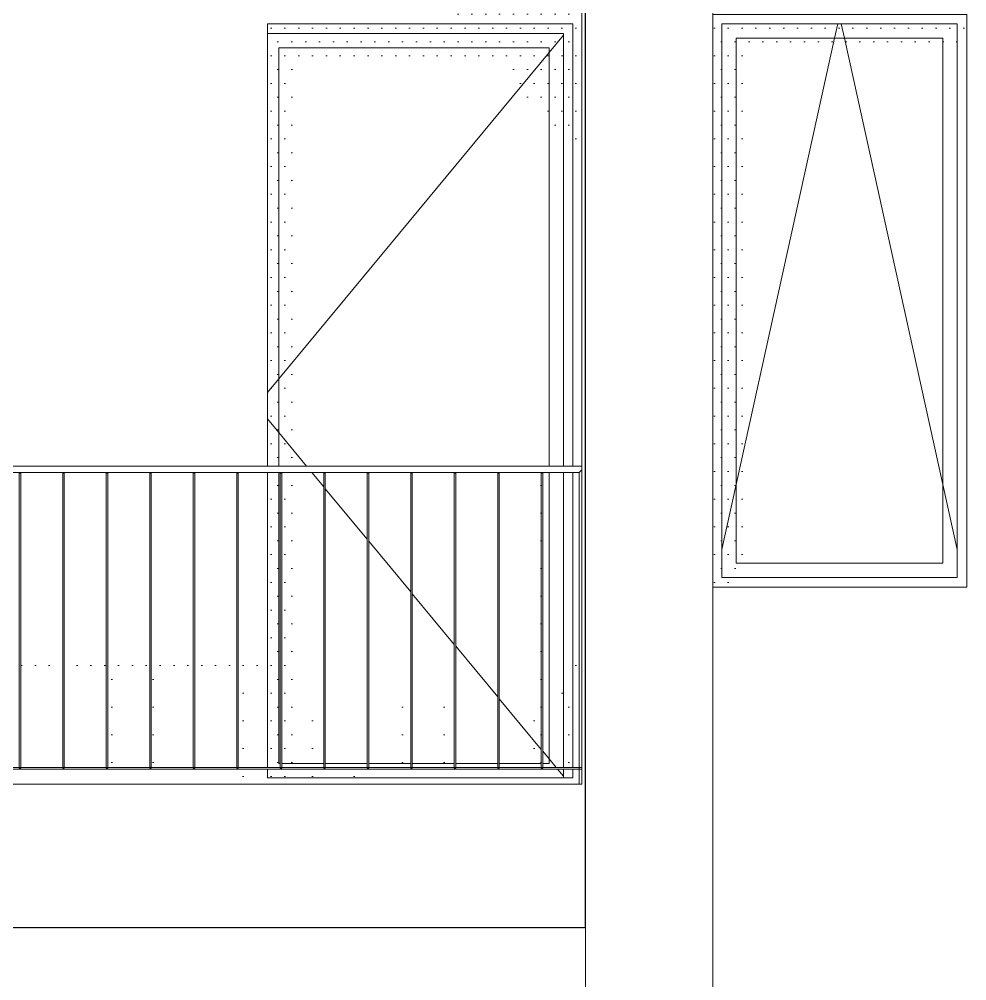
# Model space of a CAD drawing. Header units: metres. Extents: x -111189 to -108577, y -72951 to -72647.
# Drawn here: x -108786.121 to -108783.142, y -72938.883 to -72935.86 of the extents above; entities that cross this region are included whole.
import ezdxf

# ---------------------------------------------------------------- set-up
doc = ezdxf.new("R2010")
doc.units = ezdxf.units.M
doc.header["$MEASUREMENT"] = 0
for name, color, linetype in [('03 - LAJES', 7, 'Continuous'), ('05 - PAREDES..35', 7, 'Continuous'), ('06 - ESCADAS _ GUARDAS', 7, 'Continuous'), ('06 - FORRA', 7, 'Continuous')]:
    doc.layers.add(name, color=color, linetype=linetype)
pattern_1 = [(360, (-108945.28672, -72941.59482), (0.021783658, 0.043567315), [0, -0.043567315])]

# ---------------------------------------------------------------- blocks, each defined once
blk = doc.blocks.new('Corte Elem_1871_1', base_point=(-108945.2867, -72941.5948))
at = {"layer": '05 - PAREDES..35', "linetype": 'Continuous', "lineweight": 13}
h = blk.add_hatch(dxfattribs=at)
h.set_pattern_fill('DOTS_0001', color=251, style=0, pattern_type=2)
h.set_pattern_definition(pattern_1)
h.paths.add_polyline_path([(-108788.652, -72938.7148), (-108788.652, -72940.9948), (-108788.6474, -72940.9948), (-108788.6474, -72940.8979), (-108788.5595, -72940.9948), (-108788.2611, -72940.9948), (-108788.2611, -72940.7889), (-108788.2727, -72940.776), (-108788.2368, -72940.776), (-108788.0385, -72940.9948), (-108787.8525, -72940.9948), (-108788.4052, -72940.385), (-108788.4552, -72940.385), (-108788.4552, -72940.535), (-108788.4193, -72940.5746), (-108788.6474, -72940.5746), (-108788.6474, -72938.72), (-108784.3406, -72938.72), (-108784.3406, -72938.5948), (-108784.342, -72938.5948), (-108784.342, -72938.7148)])
h.paths.add_polyline_path([(-108788.5719, -72940.776), (-108788.481, -72940.776), (-108788.481, -72940.8763)], flags=0)
h = blk.add_hatch(dxfattribs=at)
h.set_pattern_fill('DOTS_0001', color=251, style=0, pattern_type=2)
h.set_pattern_definition(pattern_1)
h.paths.add_polyline_path([(-108783.9406, -72939.1948), (-108783.9359, -72939.1948), (-108783.9359, -72938.5948), (-108783.9406, -72938.5948)])
at = {"layer": '05 - PAREDES..35', "color": 7, "linetype": 'Continuous', "lineweight": 13}
blk.add_line((-108784.342, -72938.5948), (-108784.3406, -72938.5948), dxfattribs=at)
blk = doc.blocks.new('Corte Elem_1872_1', base_point=(-108945.2867, -72941.5948))
at = {"layer": '03 - LAJES', "linetype": 'Continuous', "lineweight": 13}
h = blk.add_hatch(dxfattribs=at)
h.set_pattern_fill('DOTS_0001', color=251, style=0, pattern_type=2)
h.set_pattern_definition(pattern_1)
h.paths.add_polyline_path([(-108783.9406, -72938.5948), (-108783.9359, -72938.5948), (-108783.9359, -72938.3948), (-108783.9406, -72938.3948)])
blk = doc.blocks.new('Corte Elem_1873_1', base_point=(-108945.2867, -72941.5948))
at = {"layer": '05 - PAREDES..35', "linetype": 'Continuous', "lineweight": 13}
h = blk.add_hatch(dxfattribs=at)
h.set_pattern_fill('DOTS_0001', color=251, style=0, pattern_type=2)
h.set_pattern_definition(pattern_1)
h.paths.add_polyline_path([(-108783.9406, -72938.3948), (-108783.9359, -72938.3948), (-108783.9359, -72937.6448), (-108783.9406, -72937.6448)])
blk = doc.blocks.new('Corte Elem_1874_1', base_point=(-108945.2867, -72941.5948))
at = {"layer": '05 - PAREDES..35', "linetype": 'Continuous', "lineweight": 13}
h = blk.add_hatch(dxfattribs=at)
h.set_pattern_fill('DOTS_0001', color=251, style=0, pattern_type=2)
h.set_pattern_definition(pattern_1)
h.paths.add_polyline_path([(-108786.116, -72937.8771), (-108786.116, -72937.9074), (-108786.1132, -72937.9074), (-108786.1132, -72938.2123), (-108786.0988, -72938.2123), (-108786.0988, -72937.9099), (-108786.1011, -72937.9074), (-108785.9843, -72937.9074), (-108785.9843, -72937.8771)])
h = blk.add_hatch(dxfattribs=at)
h.set_pattern_fill('DOTS_0001', color=251, style=0, pattern_type=2)
h.set_pattern_definition(pattern_1)
h.paths.add_polyline_path([(-108785.9793, -72937.8771), (-108785.9793, -72937.9074), (-108785.9764, -72937.9074), (-108785.9764, -72938.2123), (-108785.9621, -72938.2123), (-108785.9621, -72937.9099), (-108785.9643, -72937.9074), (-108785.8475, -72937.9074), (-108785.8475, -72937.8771)])
h = blk.add_hatch(dxfattribs=at)
h.set_pattern_fill('DOTS_0001', color=251, style=0, pattern_type=2)
h.set_pattern_definition(pattern_1)
h.paths.add_polyline_path([(-108785.8425, -72937.8771), (-108785.8425, -72937.9074), (-108785.8396, -72937.9074), (-108785.8396, -72938.2123), (-108785.8253, -72938.2123), (-108785.8253, -72937.9099), (-108785.8276, -72937.9074), (-108785.7107, -72937.9074), (-108785.7107, -72937.8771)])
h = blk.add_hatch(dxfattribs=at)
h.set_pattern_fill('DOTS_0001', color=251, style=0, pattern_type=2)
h.set_pattern_definition(pattern_1)
h.paths.add_polyline_path([(-108785.7057, -72937.8771), (-108785.7057, -72937.9074), (-108785.7029, -72937.9074), (-108785.7029, -72938.2123), (-108785.6885, -72938.2123), (-108785.6885, -72937.9099), (-108785.6908, -72937.9074), (-108785.574, -72937.9074), (-108785.574, -72937.8771)])
h = blk.add_hatch(dxfattribs=at)
h.set_pattern_fill('DOTS_0001', color=251, style=0, pattern_type=2)
h.set_pattern_definition(pattern_1)
h.paths.add_polyline_path([(-108785.569, -72937.9074), (-108785.5661, -72937.9074), (-108785.5661, -72938.2123), (-108785.5518, -72938.2123), (-108785.5518, -72937.9099), (-108785.5541, -72937.9074), (-108785.4372, -72937.9074), (-108785.4372, -72937.8771), (-108785.569, -72937.8771)])
h = blk.add_hatch(dxfattribs=at)
h.set_pattern_fill('DOTS_0001', color=251, style=0, pattern_type=2)
h.set_pattern_definition(pattern_1)
h.paths.add_polyline_path([(-108785.3406, -72937.8771), (-108785.4322, -72937.8771), (-108785.4322, -72937.9074), (-108785.4293, -72937.9074), (-108785.4293, -72938.2123), (-108785.415, -72938.2123), (-108785.415, -72937.9099), (-108785.4173, -72937.9074), (-108785.3406, -72937.9074)])
h = blk.add_hatch(dxfattribs=at)
h.set_pattern_fill('DOTS_0001', color=251, style=0, pattern_type=2)
h.set_pattern_definition(pattern_1)
h.paths.add_polyline_path([(-108786.0988, -72938.2173), (-108786.1132, -72938.2173), (-108786.1132, -72938.2648), (-108786.0988, -72938.2648)])
h = blk.add_hatch(dxfattribs=at)
h.set_pattern_fill('DOTS_0001', color=251, style=0, pattern_type=2)
h.set_pattern_definition(pattern_1)
h.paths.add_polyline_path([(-108785.9621, -72938.2173), (-108785.9764, -72938.2173), (-108785.9764, -72938.2648), (-108785.9621, -72938.2648)])
h = blk.add_hatch(dxfattribs=at)
h.set_pattern_fill('DOTS_0001', color=251, style=0, pattern_type=2)
h.set_pattern_definition(pattern_1)
h.paths.add_polyline_path([(-108785.8253, -72938.2173), (-108785.8396, -72938.2173), (-108785.8396, -72938.2648), (-108785.8253, -72938.2648)])
h = blk.add_hatch(dxfattribs=at)
h.set_pattern_fill('DOTS_0001', color=251, style=0, pattern_type=2)
h.set_pattern_definition(pattern_1)
h.paths.add_polyline_path([(-108785.7029, -72938.2648), (-108785.6885, -72938.2648), (-108785.6885, -72938.2173), (-108785.7029, -72938.2173)])
h = blk.add_hatch(dxfattribs=at)
h.set_pattern_fill('DOTS_0001', color=251, style=0, pattern_type=2)
h.set_pattern_definition(pattern_1)
h.paths.add_polyline_path([(-108785.5661, -72938.2648), (-108785.5518, -72938.2648), (-108785.5518, -72938.2173), (-108785.5661, -72938.2173)])
h = blk.add_hatch(dxfattribs=at)
h.set_pattern_fill('DOTS_0001', color=251, style=0, pattern_type=2)
h.set_pattern_definition(pattern_1)
h.paths.add_polyline_path([(-108785.415, -72938.2173), (-108785.4293, -72938.2173), (-108785.4293, -72938.2448), (-108785.415, -72938.2448)])
at = {"layer": '05 - PAREDES..35', "color": 7, "linetype": 'Continuous', "lineweight": 13}
for p, q in [((-108785.3406, -72935.8748), (-108785.3406, -72937.2648)), ((-108785.3406, -72937.2848), (-108785.3406, -72938.2123)), ((-108785.3406, -72938.2173), (-108785.3406, -72938.2448))]:
    blk.add_line(p, q, dxfattribs=at)
blk = doc.blocks.new('Corte Elem_1877_1', base_point=(-108945.2867, -72941.5948))
at = {"layer": '03 - LAJES', "linetype": 'Continuous', "lineweight": 13}
h = blk.add_hatch(dxfattribs=at)
h.set_pattern_fill('DOTS_0001', color=251, style=0, pattern_type=2)
h.set_pattern_definition(pattern_1)
h.paths.add_polyline_path([(-108785.4293, -72938.2448), (-108785.4293, -72938.2648), (-108785.415, -72938.2648), (-108785.415, -72938.2448)])
h = blk.add_hatch(dxfattribs=at)
h.set_pattern_fill('DOTS_0001', color=251, style=0, pattern_type=2)
h.set_pattern_definition(pattern_1)
h.paths.add_polyline_path([(-108785.2783, -72938.2448), (-108785.2926, -72938.2448), (-108785.2926, -72938.2648), (-108785.2783, -72938.2648)])
h = blk.add_hatch(dxfattribs=at)
h.set_pattern_fill('DOTS_0001', color=251, style=0, pattern_type=2)
h.set_pattern_definition(pattern_1)
h.paths.add_polyline_path([(-108785.1558, -72938.2648), (-108785.1415, -72938.2648), (-108785.1415, -72938.2448), (-108785.1558, -72938.2448)])
h = blk.add_hatch(dxfattribs=at)
h.set_pattern_fill('DOTS_0001', color=251, style=0, pattern_type=2)
h.set_pattern_definition(pattern_1)
h.paths.add_polyline_path([(-108785.0191, -72938.2648), (-108785.0047, -72938.2648), (-108785.0047, -72938.2448), (-108785.0191, -72938.2448)])
h = blk.add_hatch(dxfattribs=at)
h.set_pattern_fill('DOTS_0001', color=251, style=0, pattern_type=2)
h.set_pattern_definition(pattern_1)
h.paths.add_polyline_path([(-108784.868, -72938.2448), (-108784.8823, -72938.2448), (-108784.8823, -72938.2648), (-108784.868, -72938.2648)])
h = blk.add_hatch(dxfattribs=at)
h.set_pattern_fill('DOTS_0001', color=251, style=0, pattern_type=2)
h.set_pattern_definition(pattern_1)
h.paths.add_polyline_path([(-108784.7455, -72938.2648), (-108784.7312, -72938.2648), (-108784.7312, -72938.2448), (-108784.7455, -72938.2448)])
h = blk.add_hatch(dxfattribs=at)
h.set_pattern_fill('DOTS_0001', color=251, style=0, pattern_type=2)
h.set_pattern_definition(pattern_1)
h.paths.add_polyline_path([(-108784.5944, -72938.2448), (-108784.6088, -72938.2448), (-108784.6088, -72938.2648), (-108784.5944, -72938.2648)])
h = blk.add_hatch(dxfattribs=at)
h.set_pattern_fill('DOTS_0001', color=251, style=0, pattern_type=2)
h.set_pattern_definition(pattern_1)
h.paths.add_polyline_path([(-108784.472, -72938.2448), (-108784.472, -72938.2648), (-108784.4577, -72938.2648), (-108784.4577, -72938.2448)])
at = {"layer": '03 - LAJES', "color": 7, "linetype": 'Continuous', "lineweight": 13}
blk.add_line((-108785.3406, -72938.2448), (-108784.3799, -72938.2448), dxfattribs=at)
blk = doc.blocks.new('Corte Elem_1886_1', base_point=(-108945.2867, -72941.5948))
at = {"layer": '05 - PAREDES..35', "linetype": 'Continuous', "lineweight": 13}
h = blk.add_hatch(dxfattribs=at)
h.set_pattern_fill('DOTS_0001', color=251, style=0, pattern_type=2)
h.set_pattern_definition(pattern_1)
h.paths.add_polyline_path([(-108783.9406, -72935.8448), (-108783.9406, -72935.8748), (-108783.9116, -72935.8748), (-108783.1716, -72935.8748), (-108783.1416, -72935.8748), (-108783.1416, -72935.8448)])
h = blk.add_hatch(dxfattribs=at)
h.set_pattern_fill('DOTS_0001', color=251, style=0, pattern_type=2)
h.set_pattern_definition(pattern_1)
h.paths.add_polyline_path([(-108783.9406, -72937.6148), (-108783.9116, -72937.6148), (-108783.9116, -72935.8748), (-108783.9406, -72935.8748)])
h = blk.add_hatch(dxfattribs=at)
h.set_pattern_fill('DOTS_0001', color=251, style=0, pattern_type=2)
h.set_pattern_definition(pattern_1)
h.paths.add_polyline_path([(-108783.9116, -72935.8748), (-108783.9116, -72935.9198), (-108783.8666, -72935.9198), (-108783.2166, -72935.9198), (-108783.1716, -72935.9198), (-108783.1716, -72935.8748)])
h = blk.add_hatch(dxfattribs=at)
h.set_pattern_fill('DOTS_0001', color=251, style=0, pattern_type=2)
h.set_pattern_definition(pattern_1)
h.paths.add_polyline_path([(-108783.1416, -72935.8748), (-108783.1716, -72935.8748), (-108783.1716, -72935.922), (-108783.1416, -72935.922)])
h = blk.add_hatch(dxfattribs=at)
h.set_pattern_fill('DOTS_0001', color=251, style=0, pattern_type=2)
h.set_pattern_definition(pattern_1)
h.paths.add_polyline_path([(-108783.8666, -72935.9198), (-108783.9116, -72935.9198), (-108783.9116, -72937.5698), (-108783.8666, -72937.5698)])
h = blk.add_hatch(dxfattribs=at)
h.set_pattern_fill('DOTS_0001', color=251, style=0, pattern_type=2)
h.set_pattern_definition(pattern_1)
h.paths.add_polyline_path([(-108783.8666, -72935.9198), (-108783.8666, -72937.5698), (-108783.8427, -72937.5698), (-108783.8427, -72935.9477), (-108783.2166, -72935.9477), (-108783.2166, -72935.9198)])
h = blk.add_hatch(dxfattribs=at)
h.set_pattern_fill('DOTS_0001', color=251, style=0, pattern_type=2)
h.set_pattern_definition(pattern_1)
h.paths.add_polyline_path([(-108783.2166, -72935.94), (-108783.1716, -72935.94), (-108783.1716, -72935.9198), (-108783.2166, -72935.9198)])
h = blk.add_hatch(dxfattribs=at)
h.set_pattern_fill('DOTS_0001', color=251, style=0, pattern_type=2)
h.set_pattern_definition(pattern_1)
h.paths.add_polyline_path([(-108783.9116, -72937.6148), (-108783.8496, -72937.6148), (-108783.8496, -72937.5698), (-108783.9116, -72937.5698)])
h = blk.add_hatch(dxfattribs=at)
h.set_pattern_fill('DOTS_0001', color=251, style=0, pattern_type=2)
h.set_pattern_definition(pattern_1)
h.paths.add_polyline_path([(-108783.9406, -72937.6448), (-108783.866, -72937.6448), (-108783.866, -72937.6148), (-108783.9406, -72937.6148)])
at = {"layer": '05 - PAREDES..35', "color": 7, "linetype": 'Continuous', "lineweight": 13}
for p, q in [((-108783.9406, -72935.8448), (-108783.1416, -72935.8448)), ((-108783.1416, -72935.8448), (-108783.1416, -72937.6448)), ((-108783.9116, -72937.6148), (-108783.9116, -72935.8748)), ((-108783.9116, -72935.8748), (-108783.1716, -72935.8748)), ((-108783.5571, -72935.9198), (-108783.5472, -72935.8748)), ((-108783.5262, -72935.9198), (-108783.5361, -72935.8748)), ((-108783.1716, -72935.8748), (-108783.1716, -72937.6148)), ((-108783.8666, -72937.5698), (-108783.8666, -72935.9198)), ((-108783.8666, -72935.9198), (-108783.2166, -72935.9198)), ((-108783.8666, -72937.3226), (-108783.5571, -72935.9198)), ((-108783.2166, -72937.3226), (-108783.5262, -72935.9198)), ((-108783.2166, -72935.9198), (-108783.2166, -72937.5698)), ((-108783.9116, -72937.5265), (-108783.8666, -72937.3226)), ((-108783.1716, -72937.5265), (-108783.2166, -72937.3226)), ((-108783.2166, -72937.5698), (-108783.8666, -72937.5698)), ((-108783.1716, -72937.6148), (-108783.9116, -72937.6148)), ((-108783.1416, -72937.6448), (-108783.9406, -72937.6448))]:
    blk.add_line(p, q, dxfattribs=at)
blk = doc.blocks.new('Corte Elem_1953_1', base_point=(-108945.2867, -72941.5948))
at = {"layer": '03 - LAJES', "linetype": 'Continuous', "lineweight": 13}
h = blk.add_hatch(dxfattribs=at)
h.set_pattern_fill('DOTS_0001', color=251, style=0, pattern_type=2)
h.set_pattern_definition(pattern_1)
h.paths.add_polyline_path([(-108784.3406, -72938.2648), (-108784.342, -72938.2648), (-108784.342, -72938.5948), (-108784.3406, -72938.5948)])
at = {"layer": '03 - LAJES', "color": 7, "linetype": 'Continuous', "lineweight": 13}
blk.add_line((-108784.342, -72938.2648), (-108784.3406, -72938.2648), dxfattribs=at)
blk = doc.blocks.new('Corte Elem_1955_1', base_point=(-108945.2867, -72941.5948))
at = {"layer": '06 - ESCADAS _ GUARDAS', "linetype": 'Continuous', "lineweight": 13}
h = blk.add_hatch(dxfattribs=at)
h.set_pattern_fill('DOTS_0001', color=251, style=0, pattern_type=2)
h.set_pattern_definition(pattern_1)
h.paths.add_polyline_path([(-108784.3406, -72937.2648), (-108784.342, -72937.2663), (-108784.342, -72938.2648), (-108784.3406, -72938.2648)])
h = blk.add_hatch(dxfattribs=at)
h.set_pattern_fill('DOTS_0001', color=251, style=0, pattern_type=2)
h.set_pattern_definition(pattern_1)
h.paths.add_polyline_path([(-108784.352, -72938.2123), (-108784.3606, -72938.2123), (-108784.3606, -72938.2173), (-108784.352, -72938.2173)])
at = {"layer": '06 - ESCADAS _ GUARDAS', "color": 7, "linetype": 'Continuous', "lineweight": 13}
for p, q in [((-108784.3606, -72937.2848), (-108784.3606, -72938.2123)), ((-108784.3606, -72938.2123), (-108784.3606, -72938.2173)), ((-108784.3606, -72938.2173), (-108784.3606, -72938.2648))]:
    blk.add_line(p, q, dxfattribs=at)
blk = doc.blocks.new('Corte Elem_1957_1', base_point=(-108945.2867, -72941.5948))
at = {"layer": '06 - ESCADAS _ GUARDAS', "linetype": 'Continuous', "lineweight": 13}
h = blk.add_hatch(dxfattribs=at)
h.set_pattern_fill('DOTS_0001', color=251, style=0, pattern_type=2)
h.set_pattern_definition(pattern_1)
h.paths.add_polyline_path([(-108784.342, -72937.2648), (-108784.342, -72937.2663), (-108784.3406, -72937.2648)])
at = {"layer": '06 - ESCADAS _ GUARDAS', "color": 7, "linetype": 'Continuous', "lineweight": 13}
for p, q in [((-108784.352, -72937.2648), (-108789.0006, -72937.2648)), ((-108784.3606, -72937.2848), (-108789.0006, -72937.2848)), ((-108784.3606, -72937.2848), (-108784.352, -72937.2763)), ((-108784.342, -72937.2663), (-108784.3406, -72937.2648)), ((-108784.3406, -72937.2648), (-108784.342, -72937.2648))]:
    blk.add_line(p, q, dxfattribs=at)
blk = doc.blocks.new('Corte Elem_1958_1', base_point=(-108945.2867, -72941.5948))
at = {"layer": '06 - ESCADAS _ GUARDAS', "color": 7, "linetype": 'Continuous', "lineweight": 13}
for p, q in [((-108784.3606, -72938.2173), (-108789.0006, -72938.2173)), ((-108786.121, -72938.2123), (-108786.2528, -72938.2123)), ((-108786.116, -72938.2123), (-108786.121, -72938.2123)), ((-108785.9843, -72938.2123), (-108786.116, -72938.2123)), ((-108785.9793, -72938.2123), (-108785.9843, -72938.2123)), ((-108785.8475, -72938.2123), (-108785.9793, -72938.2123)), ((-108785.8425, -72938.2123), (-108785.8475, -72938.2123)), ((-108785.7107, -72938.2123), (-108785.8425, -72938.2123)), ((-108785.7057, -72938.2123), (-108785.7107, -72938.2123)), ((-108785.574, -72938.2123), (-108785.7057, -72938.2123)), ((-108785.569, -72938.2123), (-108785.574, -72938.2123)), ((-108785.4372, -72938.2123), (-108785.569, -72938.2123)), ((-108785.4322, -72938.2123), (-108785.4372, -72938.2123)), ((-108785.3004, -72938.2123), (-108785.4322, -72938.2123)), ((-108785.2954, -72938.2123), (-108785.3004, -72938.2123)), ((-108785.1637, -72938.2123), (-108785.2954, -72938.2123)), ((-108785.1587, -72938.2123), (-108785.1637, -72938.2123)), ((-108785.0269, -72938.2123), (-108785.1587, -72938.2123)), ((-108785.0219, -72938.2123), (-108785.0269, -72938.2123)), ((-108784.8901, -72938.2123), (-108785.0219, -72938.2123)), ((-108784.8851, -72938.2123), (-108784.8901, -72938.2123)), ((-108784.7534, -72938.2123), (-108784.8851, -72938.2123)), ((-108784.7484, -72938.2123), (-108784.7534, -72938.2123)), ((-108784.6166, -72938.2123), (-108784.7484, -72938.2123)), ((-108784.6116, -72938.2123), (-108784.6166, -72938.2123)), ((-108784.4798, -72938.2123), (-108784.6116, -72938.2123)), ((-108784.4748, -72938.2123), (-108784.4798, -72938.2123)), ((-108784.3606, -72938.2123), (-108784.4748, -72938.2123)), ((-108784.352, -72938.2123), (-108784.3606, -72938.2123)), ((-108784.352, -72938.2173), (-108784.3606, -72938.2173)), ((-108784.3406, -72938.2123), (-108784.342, -72938.2123)), ((-108784.3406, -72938.2173), (-108784.342, -72938.2173))]:
    blk.add_line(p, q, dxfattribs=at)
blk = doc.blocks.new('Corte Elem_1959_1', base_point=(-108945.2867, -72941.5948))
at = {"layer": '06 - ESCADAS _ GUARDAS', "linetype": 'Continuous', "lineweight": 13}
h = blk.add_hatch(dxfattribs=at)
h.set_pattern_fill('DOTS_0001', color=251, style=0, pattern_type=2)
h.set_pattern_definition(pattern_1)
h.paths.add_polyline_path([(-108785.7107, -72938.2148), (-108785.7057, -72938.2148), (-108785.7057, -72937.2873), (-108785.7107, -72937.2873)])
blk = doc.blocks.new('Corte Elem_1964_1', base_point=(-108945.2867, -72941.5948))
at = {"layer": '06 - ESCADAS _ GUARDAS', "color": 7, "linetype": 'Continuous', "lineweight": 13}
for p, q in [((-108784.4798, -72937.2873), (-108784.4748, -72937.2873)), ((-108784.4798, -72938.2123), (-108784.4798, -72937.2873)), ((-108784.4748, -72938.2123), (-108784.4748, -72937.2873)), ((-108784.4798, -72938.2148), (-108784.4798, -72938.2123)), ((-108784.4798, -72938.2148), (-108784.4748, -72938.2148)), ((-108784.4748, -72938.2148), (-108784.4748, -72938.2123))]:
    blk.add_line(p, q, dxfattribs=at)
blk = doc.blocks.new('Corte Elem_1965_1', base_point=(-108945.2867, -72941.5948))
at = {"layer": '06 - ESCADAS _ GUARDAS', "linetype": 'Continuous', "lineweight": 13}
h = blk.add_hatch(dxfattribs=at)
h.set_pattern_fill('DOTS_0001', color=251, style=0, pattern_type=2)
h.set_pattern_definition(pattern_1)
h.paths.add_polyline_path([(-108784.6166, -72938.2148), (-108784.6116, -72938.2148), (-108784.6116, -72937.2873), (-108784.6166, -72937.2873)])
at = {"layer": '06 - ESCADAS _ GUARDAS', "color": 7, "linetype": 'Continuous', "lineweight": 13}
for p, q in [((-108784.6166, -72937.2873), (-108784.6116, -72937.2873)), ((-108784.6166, -72938.2123), (-108784.6166, -72937.2873)), ((-108784.6116, -72938.2123), (-108784.6116, -72937.2873)), ((-108784.6166, -72938.2148), (-108784.6166, -72938.2123)), ((-108784.6166, -72938.2148), (-108784.6116, -72938.2148)), ((-108784.6116, -72938.2148), (-108784.6116, -72938.2123))]:
    blk.add_line(p, q, dxfattribs=at)
blk = doc.blocks.new('Corte Elem_1966_1', base_point=(-108945.2867, -72941.5948))
at = {"layer": '06 - ESCADAS _ GUARDAS', "color": 7, "linetype": 'Continuous', "lineweight": 13}
for p, q in [((-108784.7534, -72937.2873), (-108784.7484, -72937.2873)), ((-108784.7534, -72938.2123), (-108784.7534, -72937.2873)), ((-108784.7484, -72938.2123), (-108784.7484, -72937.2873)), ((-108784.7534, -72938.2148), (-108784.7534, -72938.2123)), ((-108784.7534, -72938.2148), (-108784.7484, -72938.2148)), ((-108784.7484, -72938.2148), (-108784.7484, -72938.2123))]:
    blk.add_line(p, q, dxfattribs=at)
blk = doc.blocks.new('Corte Elem_1967_1', base_point=(-108945.2867, -72941.5948))
at = {"layer": '06 - ESCADAS _ GUARDAS', "color": 7, "linetype": 'Continuous', "lineweight": 13}
for p, q in [((-108784.8901, -72937.2873), (-108784.8851, -72937.2873)), ((-108784.8901, -72938.2123), (-108784.8901, -72937.2873)), ((-108784.8851, -72938.2123), (-108784.8851, -72937.2873)), ((-108784.8901, -72938.2148), (-108784.8901, -72938.2123)), ((-108784.8901, -72938.2148), (-108784.8851, -72938.2148)), ((-108784.8851, -72938.2148), (-108784.8851, -72938.2123))]:
    blk.add_line(p, q, dxfattribs=at)
blk = doc.blocks.new('Corte Elem_1968_1', base_point=(-108945.2867, -72941.5948))
at = {"layer": '06 - ESCADAS _ GUARDAS', "color": 7, "linetype": 'Continuous', "lineweight": 13}
for p, q in [((-108785.0269, -72937.2873), (-108785.0219, -72937.2873)), ((-108785.0269, -72938.2123), (-108785.0269, -72937.2873)), ((-108785.0219, -72938.2123), (-108785.0219, -72937.2873)), ((-108785.0269, -72938.2148), (-108785.0269, -72938.2123)), ((-108785.0269, -72938.2148), (-108785.0219, -72938.2148)), ((-108785.0219, -72938.2148), (-108785.0219, -72938.2123))]:
    blk.add_line(p, q, dxfattribs=at)
blk = doc.blocks.new('Corte Elem_1969_1', base_point=(-108945.2867, -72941.5948))
at = {"layer": '06 - ESCADAS _ GUARDAS', "color": 7, "linetype": 'Continuous', "lineweight": 13}
for p, q in [((-108785.1637, -72937.2873), (-108785.1587, -72937.2873)), ((-108785.1637, -72938.2123), (-108785.1637, -72937.2873)), ((-108785.1587, -72938.2123), (-108785.1587, -72937.2873)), ((-108785.1637, -72938.2148), (-108785.1637, -72938.2123)), ((-108785.1637, -72938.2148), (-108785.1587, -72938.2148)), ((-108785.1587, -72938.2148), (-108785.1587, -72938.2123))]:
    blk.add_line(p, q, dxfattribs=at)
blk = doc.blocks.new('Corte Elem_1970_1', base_point=(-108945.2867, -72941.5948))
at = {"layer": '06 - ESCADAS _ GUARDAS', "linetype": 'Continuous', "lineweight": 13}
h = blk.add_hatch(dxfattribs=at)
h.set_pattern_fill('DOTS_0001', color=251, style=0, pattern_type=2)
h.set_pattern_definition(pattern_1)
h.paths.add_polyline_path([(-108785.3004, -72938.2148), (-108785.2954, -72938.2148), (-108785.2954, -72937.2873), (-108785.3004, -72937.2873)])
at = {"layer": '06 - ESCADAS _ GUARDAS', "color": 7, "linetype": 'Continuous', "lineweight": 13}
for p, q in [((-108785.3004, -72937.2873), (-108785.2954, -72937.2873)), ((-108785.3004, -72938.2123), (-108785.3004, -72937.2873)), ((-108785.2954, -72938.2123), (-108785.2954, -72937.2873)), ((-108785.3004, -72938.2148), (-108785.3004, -72938.2123)), ((-108785.3004, -72938.2148), (-108785.2954, -72938.2148)), ((-108785.2954, -72938.2148), (-108785.2954, -72938.2123))]:
    blk.add_line(p, q, dxfattribs=at)
blk = doc.blocks.new('Corte Elem_1971_1', base_point=(-108945.2867, -72941.5948))
at = {"layer": '06 - ESCADAS _ GUARDAS', "color": 7, "linetype": 'Continuous', "lineweight": 13}
for p, q in [((-108785.4372, -72937.2873), (-108785.4322, -72937.2873)), ((-108785.4372, -72938.2123), (-108785.4372, -72937.2873)), ((-108785.4322, -72938.2123), (-108785.4322, -72937.2873)), ((-108785.4372, -72938.2148), (-108785.4372, -72938.2123)), ((-108785.4372, -72938.2148), (-108785.4322, -72938.2148)), ((-108785.4322, -72938.2148), (-108785.4322, -72938.2123))]:
    blk.add_line(p, q, dxfattribs=at)
blk = doc.blocks.new('Corte Elem_1972_1', base_point=(-108945.2867, -72941.5948))
at = {"layer": '06 - ESCADAS _ GUARDAS', "color": 7, "linetype": 'Continuous', "lineweight": 13}
for p, q in [((-108785.574, -72937.2873), (-108785.569, -72937.2873)), ((-108785.574, -72938.2123), (-108785.574, -72937.2873)), ((-108785.569, -72938.2123), (-108785.569, -72937.2873)), ((-108785.574, -72938.2148), (-108785.574, -72938.2123)), ((-108785.574, -72938.2148), (-108785.569, -72938.2148)), ((-108785.569, -72938.2148), (-108785.569, -72938.2123))]:
    blk.add_line(p, q, dxfattribs=at)
blk = doc.blocks.new('Corte Elem_1973_1', base_point=(-108945.2867, -72941.5948))
at = {"layer": '06 - ESCADAS _ GUARDAS', "color": 7, "linetype": 'Continuous', "lineweight": 13}
for p, q in [((-108785.7107, -72937.2873), (-108785.7057, -72937.2873)), ((-108785.7107, -72938.2123), (-108785.7107, -72937.2873)), ((-108785.7057, -72938.2123), (-108785.7057, -72937.2873)), ((-108785.7107, -72938.2148), (-108785.7107, -72938.2123)), ((-108785.7107, -72938.2148), (-108785.7057, -72938.2148)), ((-108785.7057, -72938.2148), (-108785.7057, -72938.2123))]:
    blk.add_line(p, q, dxfattribs=at)
blk = doc.blocks.new('Corte Elem_1974_1', base_point=(-108945.2867, -72941.5948))
at = {"layer": '06 - ESCADAS _ GUARDAS', "linetype": 'Continuous', "lineweight": 13}
h = blk.add_hatch(dxfattribs=at)
h.set_pattern_fill('DOTS_0001', color=251, style=0, pattern_type=2)
h.set_pattern_definition(pattern_1)
h.paths.add_polyline_path([(-108785.8475, -72938.2148), (-108785.8425, -72938.2148), (-108785.8425, -72937.2873), (-108785.8475, -72937.2873)])
at = {"layer": '06 - ESCADAS _ GUARDAS', "color": 7, "linetype": 'Continuous', "lineweight": 13}
for p, q in [((-108785.8475, -72937.2873), (-108785.8425, -72937.2873)), ((-108785.8475, -72938.2123), (-108785.8475, -72937.2873)), ((-108785.8425, -72938.2123), (-108785.8425, -72937.2873)), ((-108785.8475, -72938.2148), (-108785.8475, -72938.2123)), ((-108785.8475, -72938.2148), (-108785.8425, -72938.2148)), ((-108785.8425, -72938.2148), (-108785.8425, -72938.2123))]:
    blk.add_line(p, q, dxfattribs=at)
blk = doc.blocks.new('Corte Elem_1975_1', base_point=(-108945.2867, -72941.5948))
at = {"layer": '06 - ESCADAS _ GUARDAS', "color": 7, "linetype": 'Continuous', "lineweight": 13}
for p, q in [((-108785.9843, -72937.2873), (-108785.9793, -72937.2873)), ((-108785.9843, -72938.2123), (-108785.9843, -72937.2873)), ((-108785.9793, -72938.2123), (-108785.9793, -72937.2873)), ((-108785.9843, -72938.2148), (-108785.9843, -72938.2123)), ((-108785.9843, -72938.2148), (-108785.9793, -72938.2148)), ((-108785.9793, -72938.2148), (-108785.9793, -72938.2123))]:
    blk.add_line(p, q, dxfattribs=at)
blk = doc.blocks.new('Corte Elem_1976_1', base_point=(-108945.2867, -72941.5948))
at = {"layer": '06 - ESCADAS _ GUARDAS', "color": 7, "linetype": 'Continuous', "lineweight": 13}
for p, q in [((-108786.121, -72937.2873), (-108786.116, -72937.2873)), ((-108786.121, -72938.2123), (-108786.121, -72937.2873)), ((-108786.116, -72938.2123), (-108786.116, -72937.2873)), ((-108786.121, -72938.2148), (-108786.121, -72938.2123)), ((-108786.121, -72938.2148), (-108786.116, -72938.2148)), ((-108786.116, -72938.2148), (-108786.116, -72938.2123))]:
    blk.add_line(p, q, dxfattribs=at)
blk = doc.blocks.new('Corte Elem_2010_1', base_point=(-108945.2867, -72941.5948))
at = {"layer": '05 - PAREDES..35', "linetype": 'Continuous', "lineweight": 13}
h = blk.add_hatch(dxfattribs=at)
h.set_pattern_fill('DOTS_0001', color=251, style=0, pattern_type=2)
h.set_pattern_definition(pattern_1)
h.paths.add_polyline_path([(-108785.3406, -72934.8506), (-108785.3406, -72934.8626), (-108784.4552, -72935.3495), (-108784.4443, -72935.3436)])
h = blk.add_hatch(dxfattribs=at)
h.set_pattern_fill('DOTS_0001', color=251, style=0, pattern_type=2)
h.set_pattern_definition(pattern_1)
h.paths.add_polyline_path([(-108785.3406, -72935.0854), (-108784.6577, -72935.4609), (-108784.6108, -72935.4351), (-108785.3406, -72935.0338)])
h = blk.add_hatch(dxfattribs=at)
h.set_pattern_fill('DOTS_0001', color=251, style=0, pattern_type=2)
h.set_pattern_definition(pattern_1)
h.paths.add_polyline_path([(-108784.8924, -72935.7041), (-108784.7377, -72935.8748), (-108784.3799, -72935.8748), (-108784.3799, -72936.2695), (-108784.352, -72936.3003), (-108784.352, -72935.5782), (-108784.6761, -72935.7564), (-108784.7484, -72935.625), (-108784.507, -72935.4922), (-108784.507, -72935.4922)])
h = blk.add_hatch(dxfattribs=at)
h.set_pattern_fill('DOTS_0001', color=251, style=0, pattern_type=2)
h.set_pattern_definition(pattern_1)
h.paths.add_polyline_path([(-108784.342, -72935.5727), (-108784.342, -72936.3114), (-108784.3406, -72936.313), (-108784.3406, -72935.5719)])
h = blk.add_hatch(dxfattribs=at)
h.set_pattern_fill('DOTS_0001', color=251, style=0, pattern_type=2)
h.set_pattern_definition(pattern_1)
h.paths.add_polyline_path([(-108784.3799, -72937.9074), (-108784.3606, -72937.9074), (-108784.3606, -72937.8771), (-108784.3799, -72937.8771)])
at = {"layer": '05 - PAREDES..35', "color": 7, "linetype": 'Continuous', "lineweight": 13}
blk.add_line((-108785.3406, -72934.8506), (-108785.3406, -72934.8626), dxfattribs=at)
blk = doc.blocks.new('Corte Elem_2013_1', base_point=(-108945.2867, -72941.5948))
at = {"layer": '05 - PAREDES..35', "linetype": 'Continuous', "lineweight": 13}
h = blk.add_hatch(dxfattribs=at)
h.set_pattern_fill('DOTS_0001', color=251, style=0, pattern_type=2)
h.set_pattern_definition(pattern_1)
h.paths.add_polyline_path([(-108785.3406, -72935.8748), (-108785.3406, -72935.9048), (-108784.4099, -72935.9048), (-108784.3799, -72935.9048), (-108784.3799, -72935.8748)])
h = blk.add_hatch(dxfattribs=at)
h.set_pattern_fill('DOTS_0001', color=251, style=0, pattern_type=2)
h.set_pattern_definition(pattern_1)
h.paths.add_polyline_path([(-108785.3406, -72935.9048), (-108785.3406, -72935.9498), (-108785.3049, -72935.9498), (-108784.4549, -72935.9498), (-108784.4099, -72935.9498), (-108784.4099, -72935.9048)])
h = blk.add_hatch(dxfattribs=at)
h.set_pattern_fill('DOTS_0001', color=251, style=0, pattern_type=2)
h.set_pattern_definition(pattern_1)
h.paths.add_polyline_path([(-108784.4099, -72935.9048), (-108784.4099, -72936.2364), (-108784.3799, -72936.2695), (-108784.3799, -72935.9048)])
h = blk.add_hatch(dxfattribs=at)
h.set_pattern_fill('DOTS_0001', color=251, style=0, pattern_type=2)
h.set_pattern_definition(pattern_1)
h.paths.add_polyline_path([(-108785.3406, -72935.9498), (-108785.3406, -72937.2648), (-108785.3049, -72937.2648), (-108785.3049, -72935.9498)])
h = blk.add_hatch(dxfattribs=at)
h.set_pattern_fill('DOTS_0001', color=251, style=0, pattern_type=2)
h.set_pattern_definition(pattern_1)
h.paths.add_polyline_path([(-108784.4549, -72935.9498), (-108785.3049, -72935.9498), (-108785.3049, -72937.2648), (-108785.2473, -72937.2648), (-108785.2473, -72935.9777), (-108784.6444, -72935.9777), (-108784.4549, -72936.1868)])
h = blk.add_hatch(dxfattribs=at)
h.set_pattern_fill('DOTS_0001', color=251, style=0, pattern_type=2)
h.set_pattern_definition(pattern_1)
h.paths.add_polyline_path([(-108784.4549, -72936.1868), (-108784.4099, -72936.2364), (-108784.4099, -72935.9498), (-108784.4549, -72935.9498)])
h = blk.add_hatch(dxfattribs=at)
h.set_pattern_fill('DOTS_0001', color=251, style=0, pattern_type=2)
h.set_pattern_definition(pattern_1)
h.paths.add_polyline_path([(-108785.3406, -72937.2848), (-108785.3406, -72938.1998), (-108785.3049, -72938.1998), (-108785.3049, -72937.2848)])
h = blk.add_hatch(dxfattribs=at)
h.set_pattern_fill('DOTS_0001', color=251, style=0, pattern_type=2)
h.set_pattern_definition(pattern_1)
h.paths.add_polyline_path([(-108785.3049, -72938.1998), (-108785.3004, -72938.1998), (-108785.3004, -72937.2873), (-108785.2954, -72937.2873), (-108785.2954, -72938.1998), (-108785.2473, -72938.1998), (-108785.2473, -72938.0103), (-108785.1993, -72938.0103), (-108785.1993, -72938.1998), (-108785.185, -72938.1998), (-108785.185, -72938.0128), (-108785.1873, -72938.0103), (-108785.1637, -72938.0103), (-108785.1637, -72937.98), (-108785.2473, -72937.98), (-108785.2473, -72937.2848), (-108785.3049, -72937.2848)])
h = blk.add_hatch(dxfattribs=at)
h.set_pattern_fill('DOTS_0001', color=251, style=0, pattern_type=2)
h.set_pattern_definition(pattern_1)
h.paths.add_polyline_path([(-108784.4099, -72937.9846), (-108784.402, -72937.9846), (-108784.402, -72938.2123), (-108784.3877, -72938.2123), (-108784.3877, -72937.9871), (-108784.39, -72937.9846), (-108784.3799, -72937.9846), (-108784.3799, -72937.9543), (-108784.4099, -72937.9543)])
h = blk.add_hatch(dxfattribs=at)
h.set_pattern_fill('DOTS_0001', color=251, style=0, pattern_type=2)
h.set_pattern_definition(pattern_1)
h.paths.add_polyline_path([(-108785.1587, -72938.0103), (-108785.0626, -72938.0103), (-108785.0626, -72938.1998), (-108785.0482, -72938.1998), (-108785.0482, -72938.0128), (-108785.0505, -72938.0103), (-108785.0269, -72938.0103), (-108785.0269, -72937.98), (-108785.1587, -72937.98)])
h = blk.add_hatch(dxfattribs=at)
h.set_pattern_fill('DOTS_0001', color=251, style=0, pattern_type=2)
h.set_pattern_definition(pattern_1)
h.paths.add_polyline_path([(-108785.0219, -72938.0103), (-108784.9258, -72938.0103), (-108784.9258, -72938.1998), (-108784.9115, -72938.1998), (-108784.9115, -72938.0128), (-108784.9137, -72938.0103), (-108784.8901, -72938.0103), (-108784.8901, -72937.98), (-108785.0219, -72937.98)])
h = blk.add_hatch(dxfattribs=at)
h.set_pattern_fill('DOTS_0001', color=251, style=0, pattern_type=2)
h.set_pattern_definition(pattern_1)
h.paths.add_polyline_path([(-108784.8851, -72938.0103), (-108784.789, -72938.0103), (-108784.789, -72938.1998), (-108784.7747, -72938.1998), (-108784.7747, -72938.0128), (-108784.777, -72938.0103), (-108784.7534, -72938.0103), (-108784.7534, -72937.98), (-108784.8851, -72937.98)])
h = blk.add_hatch(dxfattribs=at)
h.set_pattern_fill('DOTS_0001', color=251, style=0, pattern_type=2)
h.set_pattern_definition(pattern_1)
h.paths.add_polyline_path([(-108784.7484, -72938.0103), (-108784.6523, -72938.0103), (-108784.6523, -72938.1998), (-108784.6379, -72938.1998), (-108784.6379, -72938.0128), (-108784.6402, -72938.0103), (-108784.6166, -72938.0103), (-108784.6166, -72937.98), (-108784.7484, -72937.98)])
h = blk.add_hatch(dxfattribs=at)
h.set_pattern_fill('DOTS_0001', color=251, style=0, pattern_type=2)
h.set_pattern_definition(pattern_1)
h.paths.add_polyline_path([(-108784.6116, -72937.98), (-108784.6116, -72938.0103), (-108784.5155, -72938.0103), (-108784.5155, -72938.1998), (-108784.5012, -72938.1998), (-108784.5012, -72938.0128), (-108784.5034, -72938.0103), (-108784.4798, -72938.0103), (-108784.4798, -72937.98)])
h = blk.add_hatch(dxfattribs=at)
h.set_pattern_fill('DOTS_0001', color=251, style=0, pattern_type=2)
h.set_pattern_definition(pattern_1)
h.paths.add_polyline_path([(-108784.4748, -72938.0103), (-108784.4549, -72938.0103), (-108784.4549, -72937.98), (-108784.4748, -72937.98)])
h = blk.add_hatch(dxfattribs=at)
h.set_pattern_fill('DOTS_0001', color=251, style=0, pattern_type=2)
h.set_pattern_definition(pattern_1)
h.paths.add_polyline_path([(-108784.4549, -72937.9723), (-108784.4549, -72938.0026), (-108784.4099, -72938.0026), (-108784.4099, -72937.9723)])
h = blk.add_hatch(dxfattribs=at)
h.set_pattern_fill('DOTS_0001', color=251, style=0, pattern_type=2)
h.set_pattern_definition(pattern_1)
h.paths.add_polyline_path([(-108785.3406, -72938.1998), (-108785.3406, -72938.2123), (-108785.3004, -72938.2123), (-108785.3004, -72938.1998), (-108785.3049, -72938.1998)])
h = blk.add_hatch(dxfattribs=at)
h.set_pattern_fill('DOTS_0001', color=251, style=0, pattern_type=2)
h.set_pattern_definition(pattern_1)
h.paths.add_polyline_path([(-108785.3406, -72938.2173), (-108785.3406, -72938.2448), (-108785.2543, -72938.2448), (-108785.2543, -72938.2173)])
h = blk.add_hatch(dxfattribs=at)
h.set_pattern_fill('DOTS_0001', color=251, style=0, pattern_type=2)
h.set_pattern_definition(pattern_1)
h.paths.add_polyline_path([(-108785.2954, -72938.1998), (-108785.2954, -72938.2123), (-108785.2543, -72938.2123), (-108785.2543, -72938.1998)])
h = blk.add_hatch(dxfattribs=at)
h.set_pattern_fill('DOTS_0001', color=251, style=0, pattern_type=2)
h.set_pattern_definition(pattern_1)
h.paths.add_polyline_path([(-108785.192, -72938.1998), (-108785.2063, -72938.1998), (-108785.2063, -72938.2123), (-108785.192, -72938.2123)])
h = blk.add_hatch(dxfattribs=at)
h.set_pattern_fill('DOTS_0001', color=251, style=0, pattern_type=2)
h.set_pattern_definition(pattern_1)
h.paths.add_polyline_path([(-108785.192, -72938.2173), (-108785.2063, -72938.2173), (-108785.2063, -72938.2448), (-108785.192, -72938.2448)])
h = blk.add_hatch(dxfattribs=at)
h.set_pattern_fill('DOTS_0001', color=251, style=0, pattern_type=2)
h.set_pattern_definition(pattern_1)
h.paths.add_polyline_path([(-108785.0552, -72938.1998), (-108785.0695, -72938.1998), (-108785.0695, -72938.2123), (-108785.0552, -72938.2123)])
h = blk.add_hatch(dxfattribs=at)
h.set_pattern_fill('DOTS_0001', color=251, style=0, pattern_type=2)
h.set_pattern_definition(pattern_1)
h.paths.add_polyline_path([(-108785.0695, -72938.2173), (-108785.0695, -72938.2448), (-108785.0552, -72938.2448), (-108785.0552, -72938.2173)])
h = blk.add_hatch(dxfattribs=at)
h.set_pattern_fill('DOTS_0001', color=251, style=0, pattern_type=2)
h.set_pattern_definition(pattern_1)
h.paths.add_polyline_path([(-108784.9185, -72938.1998), (-108784.9328, -72938.1998), (-108784.9328, -72938.2123), (-108784.9185, -72938.2123)])
h = blk.add_hatch(dxfattribs=at)
h.set_pattern_fill('DOTS_0001', color=251, style=0, pattern_type=2)
h.set_pattern_definition(pattern_1)
h.paths.add_polyline_path([(-108784.9185, -72938.2173), (-108784.9328, -72938.2173), (-108784.9328, -72938.2448), (-108784.9185, -72938.2448)])
h = blk.add_hatch(dxfattribs=at)
h.set_pattern_fill('DOTS_0001', color=251, style=0, pattern_type=2)
h.set_pattern_definition(pattern_1)
h.paths.add_polyline_path([(-108784.7817, -72938.1998), (-108784.796, -72938.1998), (-108784.796, -72938.2123), (-108784.7817, -72938.2123)])
h = blk.add_hatch(dxfattribs=at)
h.set_pattern_fill('DOTS_0001', color=251, style=0, pattern_type=2)
h.set_pattern_definition(pattern_1)
h.paths.add_polyline_path([(-108784.7817, -72938.2173), (-108784.796, -72938.2173), (-108784.796, -72938.2448), (-108784.7817, -72938.2448)])
h = blk.add_hatch(dxfattribs=at)
h.set_pattern_fill('DOTS_0001', color=251, style=0, pattern_type=2)
h.set_pattern_definition(pattern_1)
h.paths.add_polyline_path([(-108784.6449, -72938.1998), (-108784.6593, -72938.1998), (-108784.6593, -72938.2123), (-108784.6449, -72938.2123)])
h = blk.add_hatch(dxfattribs=at)
h.set_pattern_fill('DOTS_0001', color=251, style=0, pattern_type=2)
h.set_pattern_definition(pattern_1)
h.paths.add_polyline_path([(-108784.6593, -72938.2173), (-108784.6593, -72938.2448), (-108784.6449, -72938.2448), (-108784.6449, -72938.2173)])
h = blk.add_hatch(dxfattribs=at)
h.set_pattern_fill('DOTS_0001', color=251, style=0, pattern_type=2)
h.set_pattern_definition(pattern_1)
h.paths.add_polyline_path([(-108784.5082, -72938.1998), (-108784.5225, -72938.1998), (-108784.5225, -72938.2123), (-108784.5082, -72938.2123)])
h = blk.add_hatch(dxfattribs=at)
h.set_pattern_fill('DOTS_0001', color=251, style=0, pattern_type=2)
h.set_pattern_definition(pattern_1)
h.paths.add_polyline_path([(-108784.5225, -72938.2448), (-108784.5082, -72938.2448), (-108784.5082, -72938.2173), (-108784.5225, -72938.2173)])
h = blk.add_hatch(dxfattribs=at)
h.set_pattern_fill('DOTS_0001', color=251, style=0, pattern_type=2)
h.set_pattern_definition(pattern_1)
h.paths.add_polyline_path([(-108784.3877, -72938.2173), (-108784.402, -72938.2173), (-108784.402, -72938.2448), (-108784.3877, -72938.2448)])
at = {"layer": '05 - PAREDES..35', "color": 7, "linetype": 'Continuous', "lineweight": 13}
for p, q in [((-108785.3406, -72935.8748), (-108784.3799, -72935.8748)), ((-108784.3799, -72935.8748), (-108784.3799, -72937.2648)), ((-108785.3406, -72935.9048), (-108784.4099, -72935.9048)), ((-108784.4099, -72935.91), (-108784.4549, -72935.9643)), ((-108784.4099, -72935.9048), (-108784.4099, -72937.2648)), ((-108785.3049, -72937.2648), (-108785.3049, -72935.9498)), ((-108785.3049, -72935.9498), (-108784.4549, -72935.9498)), ((-108784.4549, -72935.9498), (-108784.4549, -72937.2648)), ((-108784.4549, -72935.9643), (-108785.3049, -72936.9903)), ((-108785.3049, -72936.9903), (-108785.3406, -72937.0333)), ((-108785.3049, -72937.1593), (-108785.3406, -72937.1163)), ((-108785.2175, -72937.2648), (-108785.3049, -72937.1593)), ((-108785.3049, -72938.1998), (-108785.3049, -72937.2848)), ((-108785.1637, -72937.3299), (-108785.201, -72937.2848)), ((-108784.4549, -72937.2848), (-108784.4549, -72938.1998)), ((-108784.4099, -72937.2848), (-108784.4099, -72938.2123)), ((-108784.3799, -72937.2848), (-108784.3799, -72938.2123)), ((-108785.0269, -72937.4949), (-108785.1587, -72937.3359)), ((-108784.8901, -72937.66), (-108785.0219, -72937.501)), ((-108784.7534, -72937.8251), (-108784.8851, -72937.6661)), ((-108784.6166, -72937.9902), (-108784.7484, -72937.8311)), ((-108784.4798, -72938.1553), (-108784.6116, -72937.9962)), ((-108784.4549, -72938.1853), (-108784.4748, -72938.1613)), ((-108784.4326, -72938.2123), (-108784.4549, -72938.1853)), ((-108785.3004, -72938.1998), (-108785.3049, -72938.1998)), ((-108785.1637, -72938.1998), (-108785.2954, -72938.1998)), ((-108785.0269, -72938.1998), (-108785.1587, -72938.1998)), ((-108784.8901, -72938.1998), (-108785.0219, -72938.1998)), ((-108784.7534, -72938.1998), (-108784.8851, -72938.1998)), ((-108784.6166, -72938.1998), (-108784.7484, -72938.1998)), ((-108784.4798, -72938.1998), (-108784.6116, -72938.1998)), ((-108784.4549, -72938.1998), (-108784.4748, -72938.1998)), ((-108784.4099, -72938.2396), (-108784.4284, -72938.2173)), ((-108784.4099, -72938.2173), (-108784.4099, -72938.2448)), ((-108784.3799, -72938.2173), (-108784.3799, -72938.2448))]:
    blk.add_line(p, q, dxfattribs=at)
blk = doc.blocks.new('Corte Elem_2015_1', base_point=(-108945.2867, -72941.5948))
at = {"layer": '06 - FORRA', "color": 7, "linetype": 'Continuous', "lineweight": 13}
for p, q in [((-108783.9406, -72935.3518), (-108783.9406, -72940.9948)), ((-108784.3406, -72935.5719), (-108784.3406, -72940.9948))]:
    blk.add_line(p, q, dxfattribs=at)
blk = doc.blocks.new('Corte Elem_2016_1', base_point=(-108945.2867, -72941.5948))
at = {"layer": '06 - FORRA', "linetype": 'Continuous', "lineweight": 13}
h = blk.add_hatch(dxfattribs=at)
h.set_pattern_fill('DOTS_0001', color=251, style=0, pattern_type=2)
h.set_pattern_definition(pattern_1)
h.paths.add_polyline_path([(-108784.342, -72935.5727), (-108784.352, -72935.5782), (-108784.352, -72935.7246), (-108784.342, -72935.7191)])
at = {"layer": '06 - FORRA', "color": 7, "linetype": 'Continuous', "lineweight": 13}
for p, q in [((-108784.352, -72938.2648), (-108784.352, -72935.5782)), ((-108784.342, -72935.5727), (-108784.342, -72938.2648))]:
    blk.add_line(p, q, dxfattribs=at)
blk = doc.blocks.new('Corte Elem_2017_1', base_point=(-108945.2867, -72941.5948))
at = {"layer": '06 - FORRA', "color": 7, "linetype": 'Continuous', "lineweight": 13}
for p, q in [((-108789.052, -72938.2648), (-108784.352, -72938.2648)), ((-108784.342, -72938.2648), (-108784.342, -72938.7148)), ((-108788.652, -72938.7148), (-108784.342, -72938.7148))]:
    blk.add_line(p, q, dxfattribs=at)
blk = doc.blocks.new('Corte Elem_2048_1', base_point=(-108945.2867, -72941.5948))
at = {"layer": '06 - ESCADAS _ GUARDAS', "linetype": 'Continuous', "lineweight": 13}
h = blk.add_hatch(dxfattribs=at)
h.set_pattern_fill('DOTS_0001', color=251, style=0, pattern_type=2)
h.set_pattern_definition(pattern_1)
h.paths.add_polyline_path([(-108784.4798, -72938.2148), (-108784.4748, -72938.2148), (-108784.4748, -72937.2873), (-108784.4798, -72937.2873)])
blk = doc.blocks.new('Corte Elem_2049_1', base_point=(-108945.2867, -72941.5948))
at = {"layer": '06 - ESCADAS _ GUARDAS', "linetype": 'Continuous', "lineweight": 13}
h = blk.add_hatch(dxfattribs=at)
h.set_pattern_fill('DOTS_0001', color=251, style=0, pattern_type=2)
h.set_pattern_definition(pattern_1)
h.paths.add_polyline_path([(-108784.7534, -72938.2148), (-108784.7484, -72938.2148), (-108784.7484, -72937.2873), (-108784.7534, -72937.2873)])
blk = doc.blocks.new('Corte Elem_2050_1', base_point=(-108945.2867, -72941.5948))
at = {"layer": '06 - ESCADAS _ GUARDAS', "linetype": 'Continuous', "lineweight": 13}
h = blk.add_hatch(dxfattribs=at)
h.set_pattern_fill('DOTS_0001', color=251, style=0, pattern_type=2)
h.set_pattern_definition(pattern_1)
h.paths.add_polyline_path([(-108784.8901, -72938.2148), (-108784.8851, -72938.2148), (-108784.8851, -72937.2873), (-108784.8901, -72937.2873)])

msp = doc.modelspace()

# ---------------------------------------------------------------- block references
at = {"layer": '03 - LAJES', "lineweight": 0}
for name in ['Corte Elem_1877_1', 'Corte Elem_1953_1', 'Corte Elem_1872_1']:
    msp.add_blockref(name, (-108945.2867, -72941.5948), dxfattribs=at)
at = {"layer": '05 - PAREDES..35', "lineweight": 0}
for name in ['Corte Elem_1874_1', 'Corte Elem_1873_1', 'Corte Elem_2010_1', 'Corte Elem_1886_1', 'Corte Elem_2013_1', 'Corte Elem_1871_1']:
    msp.add_blockref(name, (-108945.2867, -72941.5948), dxfattribs=at)
at = {"layer": '06 - ESCADAS _ GUARDAS', "lineweight": 0}
for name in ['Corte Elem_1957_1', 'Corte Elem_1976_1', 'Corte Elem_1975_1', 'Corte Elem_1974_1', 'Corte Elem_1959_1', 'Corte Elem_1973_1', 'Corte Elem_1972_1', 'Corte Elem_1971_1', 'Corte Elem_1970_1', 'Corte Elem_1969_1', 'Corte Elem_1968_1', 'Corte Elem_1967_1', 'Corte Elem_2050_1', 'Corte Elem_1966_1', 'Corte Elem_2049_1', 'Corte Elem_1965_1', 'Corte Elem_1964_1', 'Corte Elem_2048_1', 'Corte Elem_1955_1', 'Corte Elem_1958_1']:
    msp.add_blockref(name, (-108945.2867, -72941.5948), dxfattribs=at)
at = {"layer": '06 - FORRA', "lineweight": 0}
for name in ['Corte Elem_2015_1', 'Corte Elem_2016_1', 'Corte Elem_2017_1']:
    msp.add_blockref(name, (-108945.2867, -72941.5948), dxfattribs=at)

doc.saveas('drawing.dxf')
